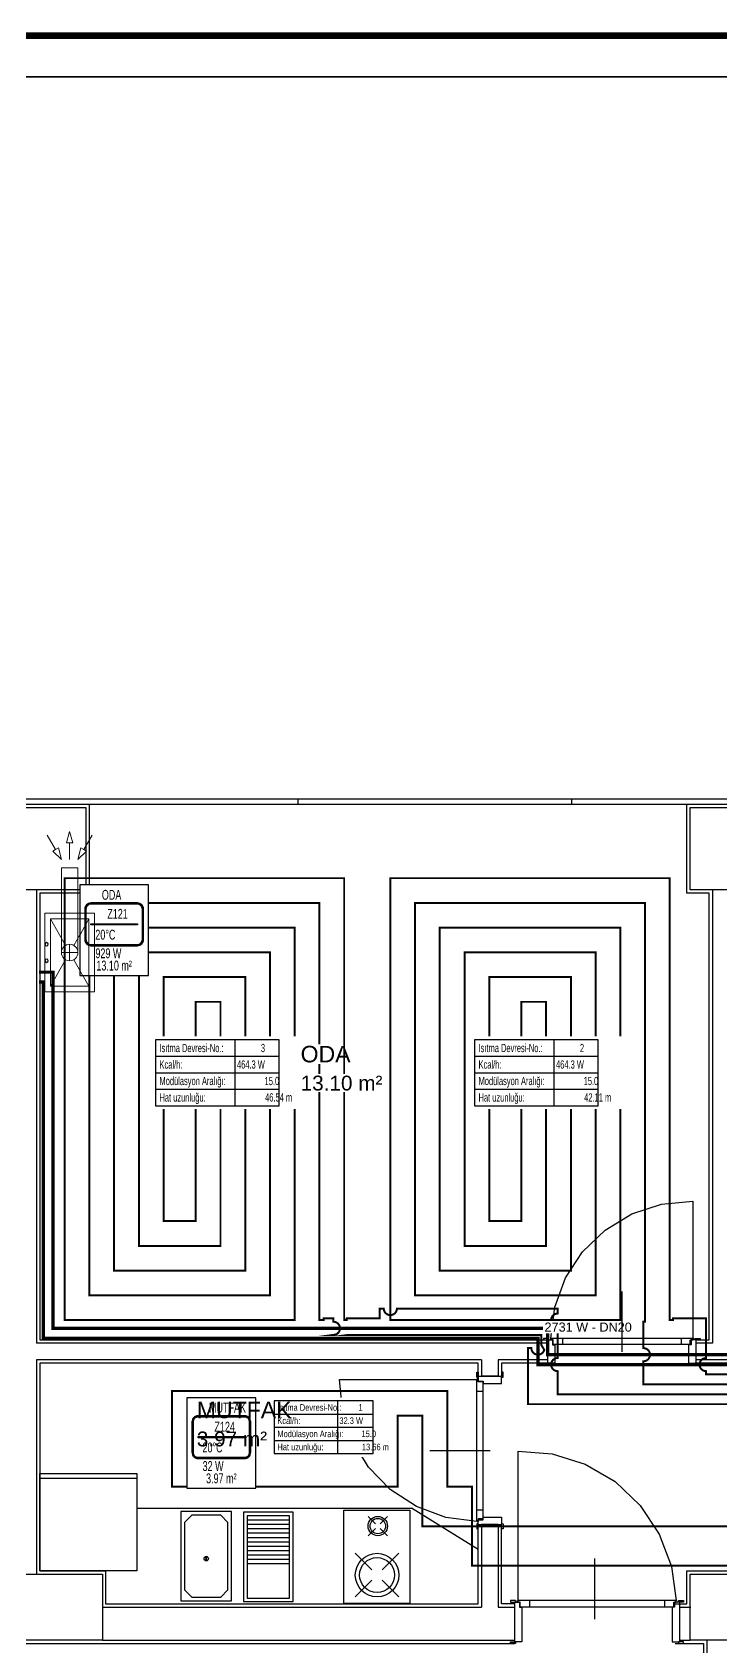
# Model space of a CAD drawing. Header units: centimetres. Extents: x -3952 to 26292, y -15092 to -10712.
# Drawn here: x 9533 to 9951, y -14077 to -13098 of the extents above; entities that cross this region are included whole.
import ezdxf
from ezdxf.enums import TextEntityAlignment as Align

# ---------------------------------------------------------------- set-up
doc = ezdxf.new("R2010")
doc.units = ezdxf.units.CM
doc.linetypes.add('ISITMA DONUS HATTI', pattern=[26, 20, -6])
for name, color, linetype in [('MD-YUK-BIRIMI', 7, 'Continuous'), ('MIMARI', 8, 'Continuous'), ('MIMARI-KOLON', 8, 'Continuous'), ('MIMARI-TEFRIS', 9, 'Continuous'), ('MIMARI-YAZI', 8, 'Continuous'), ('MTY-ISIKAYBIMAHAL', 2, 'Continuous'), ('MTY-ISITMA-DONUS-BORU', 30, 'ISITMA DONUS HATTI'), ('MTY-ISITMA-GIDIS-BORU', 10, 'Continuous'), ('MTY-PAFTA', 7, 'Continuous'), ('MTY-PEX-BORU', 1, 'Continuous'), ('MTY-RADYATÖR', 7, 'Continuous'), ('MTY-TEFRIS', 15, 'Continuous'), ('STM-ISITMA-CAP', 41, 'Continuous')]:
    doc.layers.add(name, color=color, linetype=linetype)
doc.layers.add('ROTAS-PAFTA-SINIRI', color=8, linetype='Continuous', plot=False)
doc.styles.add('MTYCAPLT', font='arial.ttf', dxfattribs={"width": 0.65, "height": 1})
doc.styles.add('ROTAS', font='arial.ttf')

# ---------------------------------------------------------------- blocks, each defined once
blk = doc.blocks.new('ROTAS_PAFTA')
blk.add_lwpolyline([(0, 0), (1, 0), (1, 1), (0, 1)], close=True)
blk = doc.blocks.new('MTY-RADYATOR MAHAL')
at = {"layer": 'MTY-ISIKAYBIMAHAL', "color": 2}
for points in [[(-35.7, 18.4), (-35.7, -18.4, 0.414214), (-28.2, -25.9), (28.2, -25.9, 0.414214), (35.7, -18.4), (35.7, 18.4, 0.414214), (28.2, 25.9), (-28.2, 25.9, 0.414214)], [(-34.2, 18.4), (-34.2, -18.4, 0.414214), (-28.2, -24.4), (28.2, -24.4, 0.414214), (34.2, -18.4), (34.2, 18.4, 0.414214), (28.2, 24.4), (-28.2, 24.4, 0.414214)]]:
    blk.add_lwpolyline(points, format="xyb", close=True, dxfattribs=at)
at = {"layer": 'MTY-ISIKAYBIMAHAL', "color": 4}
for points in [[(-35.2, 18.4), (-35.2, -18.4, 0.414214), (-28.2, -25.4), (28.2, -25.4, 0.414214), (35.2, -18.4), (35.2, 18.4, 0.414214), (28.2, 25.4), (-28.2, 25.4, 0.414214)], [(-34.7, 18.4), (-34.7, -18.4, 0.414214), (-28.2, -24.9), (28.2, -24.9, 0.414214), (34.7, -18.4), (34.7, 18.4, 0.414214), (28.2, 24.9), (-28.2, 24.9, 0.414214)]]:
    blk.add_lwpolyline(points, format="xyb", close=True, dxfattribs=at)
at = {"layer": 'MTY-ISIKAYBIMAHAL', "color": 2}
blk.add_lwpolyline([(-28.2, 0.8), (28.2, 0.8), (28.2, -0.8), (-28.2, -0.8)], close=True, dxfattribs=at)
at = {"layer": 'MTY-ISIKAYBIMAHAL', "color": 1, "style": 'MTYCAPLT', "width": 0.65}
for tag, p in [('MAHAL_001', (-14.9, 29.8)), ('NO_001', (-8.3, 6.7))]:
    blk.add_attdef(tag, p, '', height=12, rotation=360, dxfattribs=at)
at = {"layer": 'MTY-ISIKAYBIMAHAL', "color": 4, "style": 'MTYCAPLT', "width": 0.65}
for tag, p in [('DERECE_001', (-22.8, -18.5)), ('ISIKAYBI_001', (-22.7, -41.1))]:
    blk.add_attdef(tag, p, '', height=12, rotation=360, dxfattribs=at)
blk.add_attdef('ALAN', text='', height=12, rotation=360, dxfattribs=at).set_placement((0, -50), align=Align.MIDDLE_CENTER)
blk = doc.blocks.new('MTY-ETIKET')
at = {"layer": 'MTY-RADYATÖR'}
for p, q in [((2.69, 0), (2.69, 8)), ((-7, 6), (8, 6)), ((-7, 4), (8, 4)), ((-7, 2), (8, 2))]:
    blk.add_line(p, q, dxfattribs=at)
blk.add_lwpolyline([(8, 0), (8, 8), (-7, 8), (-7, 0)], close=True, dxfattribs=at)
at = {"layer": 'MTY-RADYATÖR', "style": 'MTYCAPLT', "width": 0.65}
for s, p in [('Isıtma Devresi-No.:', (-6.5, 7)), ('Kcal/h:', (-6.5, 5)), ('Modülasyon Aralığı:', (-6.5, 3)), ('Hat uzunluğu:', (-6.5, 1))]:
    blk.add_text(s, height=1, rotation=360, dxfattribs=at).set_placement(p, align=Align.MIDDLE_LEFT)
for tag, p in [('NO1_001', (5.8, 6.5)), ('AR_001', (6.25, 2.5)), ('UZ_001', (6.31, 0.51))]:
    blk.add_attdef(tag, p, '', height=1, rotation=360, dxfattribs=at)
at = {"layer": 'MTY-RADYATÖR', "color": 2, "style": 'MTYCAPLT', "width": 0.65}
for tag, p in [('BORU_001', (-7.07, 4.59)), ('YER_001', (2.9, 4.5))]:
    blk.add_attdef(tag, p, '', height=1, dxfattribs=at)
blk = doc.blocks.new('KOMBI1')
at = {"layer": 'MTY-TEFRIS', "color": 1, "lineweight": 20, "ltscale": 40}
for p, q in [((19.54, 17.48), (3.41, 26.62)), ((23.89, 20.02), (23.89, 10.02)), ((44.36, 26.62), (28.24, 17.48)), ((19.54, 12.55), (3.41, 3.41)), ((18.89, 15.02), (28.89, 15.02)), ((44.36, 3.41), (28.24, 12.55))]:
    blk.add_line(p, q, dxfattribs=at)
at = {"layer": 'MTY-TEFRIS', "color": 7, "lineweight": 20, "ltscale": 40}
for p, q in [((23.89, 20.02), (75.34, 20.02)), ((75.34, 20.02), (75.34, 10.02)), ((85.36, 25.29), (80.34, 20.02)), ((87.39, 21.84), (80.34, 20.02)), ((86.37, 23.56), (85.36, 25.29)), ((94.99, 28.63), (86.37, 23.56)), ((86.37, 23.56), (87.39, 21.84)), ((23.89, 10.02), (75.34, 10.02)), ((80.34, 15.02), (90.34, 15.02)), ((87.39, 8.19), (80.34, 10.02)), ((85.36, 4.74), (80.34, 10.02)), ((90.34, 15.02), (90.34, 17.02)), ((90.34, 17.02), (97.34, 15.02)), ((90.34, 15.02), (90.34, 13.02)), ((90.34, 13.02), (97.34, 15.02)), ((86.37, 6.47), (85.36, 4.74)), ((86.37, 6.47), (87.39, 8.19)), ((94.99, 1.4), (86.37, 6.47))]:
    blk.add_line(p, q, dxfattribs=at)
blk.add_lwpolyline([(0, 0), (47.77, 0), (47.77, 30.03), (0, 30.03)], close=True, dxfattribs=at)
at = {"layer": 'MTY-TEFRIS', "color": 1, "lineweight": 20, "ltscale": 40}
blk.add_lwpolyline([(3.41, 3.41), (44.36, 3.41), (44.36, 26.62), (3.41, 26.62)], close=True, dxfattribs=at)
at = {"layer": 'MTY-TEFRIS', "color": 7, "lineweight": 20, "ltscale": 40}
blk.add_circle((23.89, 15.02), 5, dxfattribs=at)
at = {"layer": 'MTY-TEFRIS', "color": 3, "ltscale": 10}
blk.add_circle((18.89, 1), 1, dxfattribs=at)
at = {"layer": 'MTY-TEFRIS', "color": 1, "ltscale": 10}
blk.add_circle((28.89, 1), 1, dxfattribs=at)
at = {"layer": 'MD-YUK-BIRIMI', "color": 3, "style": 'MTYCAPLT', "width": 0.65}
for tag, p in [('SOCP_001', (17.6, -0.5)), ('SO_001', (18.23, 0.5))]:
    blk.add_attdef(tag, p, '', height=1, dxfattribs=at)
at = {"layer": 'MD-YUK-BIRIMI', "color": 1, "style": 'MTYCAPLT', "width": 0.65}
for tag, p in [('SCCP_001', (27.63, -0.5)), ('SC_001', (28.25, 0.5))]:
    blk.add_attdef(tag, p, '', height=1, dxfattribs=at)

msp = doc.modelspace()

# ---------------------------------------------------------------- linework, layer by layer
at = {"layer": 'MIMARI'}
for p, q in [((9694.44, -13563.05), (9694.44, -13566.05)), ((9860.44, -13563.05), (9860.44, -13566.05)), ((9535.86, -13618.05), (9535.86, -13893.05)), ((9945.86, -13618.05), (9945.86, -13893.05)), ((9933.88, -13806.88), (9933.88, -13890.06)), ((9890.86, -13861.61), (9890.86, -13898.3)), ((9845.86, -13893.05), (9535.86, -13893.05)), ((9846.42, -13890.08), (9843.39, -13890.08)), ((9843.39, -13890.08), (9843.39, -13891.05)), ((9843.39, -13891.05), (9846.42, -13891.05)), ((9845.86, -13891.05), (9848.83, -13891.05)), ((9845.86, -13891.05), (9845.86, -13905.05)), ((9845.86, -13893.05), (9845.86, -13903.05)), ((9846.42, -13891.05), (9846.42, -13890.08)), ((9847.85, -13890.06), (9933.88, -13890.06)), ((9847.85, -13891.05), (9847.85, -13890.06)), ((9849.34, -13891), (9847.85, -13891)), ((9848.83, -13891.05), (9848.83, -13894.02)), ((9849.34, -13893.89), (9849.34, -13891)), ((9854.92, -13890.06), (9854.92, -13893.89)), ((9926.81, -13890.06), (9926.81, -13893.89)), ((9932.38, -13891), (9933.88, -13891)), ((9932.38, -13893.89), (9932.38, -13891)), ((9932.89, -13891.05), (9932.89, -13894.02)), ((9935.86, -13891.05), (9932.89, -13891.05)), ((9933.88, -13891.05), (9933.88, -13890.06)), ((9935.3, -13890.08), (9938.34, -13890.08)), ((9935.3, -13891.05), (9935.3, -13890.08)), ((9938.34, -13891.05), (9935.3, -13891.05)), ((9935.86, -13891.05), (9935.86, -13905.05)), ((9945.86, -13893.05), (9935.86, -13893.05)), ((9935.86, -13893.05), (9935.86, -13903.05)), ((9938.34, -13890.08), (9938.34, -13891.05)), ((9535.86, -13903.05), (9535.86, -14033.05)), ((9805.86, -13903.05), (9535.86, -13903.05)), ((9805.86, -13903.05), (9805.86, -13913.05)), ((9845.86, -13903.05), (9815.86, -13903.05)), ((9815.86, -13903.05), (9815.86, -13913.05)), ((9848.83, -13894.02), (9850.32, -13894.02)), ((9932.38, -13893.89), (9849.34, -13893.89)), ((9850.32, -13894.02), (9850.32, -13905.05)), ((9932.89, -13894.02), (9931.41, -13894.02)), ((9931.41, -13894.02), (9931.41, -13905.05)), ((9965.86, -13903.05), (9935.86, -13903.05)), ((9802.89, -13913.61), (9802.89, -13910.58)), ((9802.89, -13910.58), (9803.86, -13910.58)), ((9803.86, -13910.58), (9803.86, -13913.61)), ((9819, -13910.53), (9817.86, -13910.53)), ((9817.86, -13910.53), (9817.86, -13913.61)), ((9819, -13913.61), (9819, -13910.53)), ((9843.34, -13906.19), (9843.34, -13905.05)), ((9843.34, -13905.05), (9846.42, -13905.05)), ((9846.42, -13906.19), (9843.34, -13906.19)), ((9850.32, -13905.05), (9845.86, -13905.05)), ((9846.42, -13905.05), (9846.42, -13906.19)), ((9931.41, -13905.05), (9935.86, -13905.05)), ((9935.3, -13905.05), (9935.3, -13906.19)), ((9938.39, -13905.05), (9935.3, -13905.05)), ((9935.3, -13906.19), (9938.39, -13906.19)), ((9938.39, -13906.19), (9938.39, -13905.05)), ((9719.69, -13915.04), (9802.87, -13915.04)), ((9802.87, -14001.07), (9802.87, -13915.04)), ((9803.86, -13915.04), (9802.87, -13915.04)), ((9802.87, -13922.11), (9806.7, -13922.11)), ((9803.86, -13913.61), (9802.89, -13913.61)), ((9803.81, -13916.53), (9803.81, -13915.04)), ((9806.7, -13916.53), (9803.81, -13916.53)), ((9803.86, -13913.05), (9817.86, -13913.05)), ((9803.86, -13913.05), (9803.86, -13916.02)), ((9803.86, -13916.02), (9806.83, -13916.02)), ((9815.86, -13913.05), (9805.86, -13913.05)), ((9806.7, -13916.53), (9806.7, -13999.57)), ((9806.83, -13916.02), (9806.83, -13917.51)), ((9806.83, -13917.51), (9817.86, -13917.51)), ((9817.86, -13917.51), (9817.86, -13913.05)), ((9817.86, -13913.61), (9819, -13913.61)), ((9774.42, -13958.05), (9811.11, -13958.05)), ((9827.85, -13958.54), (9827.85, -14049.09)), ((9802.87, -13994), (9806.7, -13994)), ((9803.86, -14001.07), (9802.87, -14001.07)), ((9806.7, -13999.57), (9803.81, -13999.57)), ((9803.81, -13999.57), (9803.81, -14001.07)), ((9803.86, -14003.05), (9803.86, -14000.08)), ((9803.86, -14000.08), (9806.83, -14000.08)), ((9806.83, -13998.6), (9817.86, -13998.6)), ((9806.83, -14000.08), (9806.83, -13998.6)), ((9817.86, -13998.6), (9817.86, -14003.05)), ((9802.89, -14002.49), (9802.89, -14005.53)), ((9803.86, -14002.49), (9802.89, -14002.49)), ((9802.89, -14005.53), (9803.86, -14005.53)), ((9803.86, -14005.53), (9803.86, -14002.49)), ((9803.86, -14003.05), (9817.86, -14003.05)), ((9805.86, -14003.05), (9805.86, -14053.05)), ((9815.86, -14003.05), (9805.86, -14003.05)), ((9815.86, -14003.05), (9815.86, -14053.05)), ((9817.86, -14002.49), (9819, -14002.49)), ((9817.86, -14005.58), (9817.86, -14002.49)), ((9819, -14005.58), (9817.86, -14005.58)), ((9819, -14002.49), (9819, -14005.58)), ((9874.26, -14023.61), (9874.26, -14060.31)), ((9826.42, -14049.11), (9823.39, -14049.11)), ((9823.39, -14049.11), (9823.39, -14050.08)), ((9826.42, -14050.08), (9826.42, -14049.11)), ((9923.88, -14049.09), (9827.85, -14049.09)), ((9827.85, -14050.08), (9827.85, -14049.09)), ((9834.92, -14049.09), (9834.92, -14052.92)), ((9916.81, -14049.09), (9916.81, -14052.92)), ((9923.88, -14050.08), (9923.88, -14049.09)), ((9925.3, -14049.11), (9928.34, -14049.11)), ((9925.3, -14050.08), (9925.3, -14049.11)), ((9928.34, -14049.11), (9928.34, -14050.08)), ((9575.68, -14053.05), (9805.86, -14053.05)), ((9815.86, -14053.05), (9825.86, -14053.05)), ((9823.39, -14050.08), (9826.42, -14050.08)), ((9825.86, -14050.08), (9825.86, -14074.08)), ((9825.86, -14050.08), (9828.83, -14050.08)), ((9825.86, -14053.05), (9825.86, -14073.05)), ((9829.34, -14050.03), (9827.85, -14050.03)), ((9828.83, -14050.08), (9828.83, -14053.05)), ((9828.83, -14053.05), (9830.32, -14053.05)), ((9829.34, -14052.92), (9829.34, -14050.03)), ((9829.34, -14052.92), (9922.38, -14052.92)), ((9830.32, -14053.05), (9830.32, -14074.08)), ((9921.41, -14053.05), (9921.41, -14074.08)), ((9922.89, -14053.05), (9921.41, -14053.05)), ((9922.38, -14052.92), (9922.38, -14050.03)), ((9922.38, -14050.03), (9923.88, -14050.03)), ((9925.86, -14050.08), (9922.89, -14050.08)), ((9922.89, -14050.08), (9922.89, -14053.05)), ((9928.34, -14050.08), (9925.3, -14050.08)), ((9925.86, -14050.08), (9925.86, -14074.08)), ((9925.86, -14053.05), (9932.65, -14053.05)), ((9925.86, -14053.05), (9925.86, -14073.05)), ((9575.86, -14073.05), (9825.86, -14073.05)), ((9823.34, -14075.22), (9823.34, -14074.08)), ((9823.34, -14074.08), (9826.42, -14074.08)), ((9826.42, -14075.22), (9823.34, -14075.22)), ((9830.32, -14074.08), (9825.86, -14074.08)), ((9826.42, -14074.08), (9826.42, -14075.22)), ((9921.41, -14074.08), (9925.86, -14074.08)), ((9925.3, -14074.08), (9925.3, -14075.22)), ((9928.39, -14074.08), (9925.3, -14074.08)), ((9925.3, -14075.22), (9928.39, -14075.22)), ((9925.86, -14073.05), (9932.36, -14073.05)), ((9928.39, -14075.22), (9928.39, -14074.08)), ((9942.36, -14073.05), (9942.36, -14113.05))]:
    msp.add_line(p, q, dxfattribs=at)
for points in [[(8034.44, -13566.05), (11020.86, -13566.05), (11020.86, -13563.05), (8034.44, -13563.05), (8034.44, -13566.05)], [(9205.86, -13891.05), (9513.86, -13891.05), (9513.86, -13566.05), (9567.86, -13566.05), (9567.86, -13620.05), (9537.86, -13620.05), (9537.86, -13891.05), (9845.86, -13891.05)], [(9935.86, -13891.05), (9943.86, -13891.05), (9943.86, -13620.05), (9930.36, -13620.05), (9930.36, -13566.05), (9984.36, -13566.05), (9984.36, -13620.05), (9957.86, -13620.05), (9957.86, -13891.05), (9965.86, -13891.05)], [(9847.85, -13890.06), (9850.26, -13871.26), (9856.8, -13853.47), (9867.14, -13837.58), (9880.77, -13824.4), (9897, -13814.6), (9915, -13808.66), (9933.88, -13806.88)], [(9934.8, -13890.47), (9934.2, -13890.47), (9934.8, -13890.47)], [(9803.86, -13913.05), (9803.86, -13905.05), (9537.86, -13905.05), (9537.86, -14031.05), (9577.86, -14031.05), (9577.86, -14051.05), (9803.86, -14051.05), (9803.86, -14003.05)], [(9845.86, -13905.05), (9817.86, -13905.05), (9817.86, -13913.05)], [(9965.86, -13905.05), (9935.86, -13905.05)], [(9802.87, -14001.07), (9784.07, -13998.66), (9766.27, -13992.12), (9750.39, -13981.77), (9737.21, -13968.14), (9727.41, -13951.92), (9721.47, -13933.91), (9719.69, -13915.04)], [(9803.28, -13914.12), (9803.28, -13914.72), (9803.28, -13914.12)], [(9827.85, -13958.54), (9848.72, -13960.16), (9868.7, -13966.42), (9886.77, -13977), (9902, -13991.36), (9913.62, -14008.77), (9921.04, -14028.35), (9923.88, -14049.09)], [(9825.86, -14051.05), (9817.86, -14051.05), (9817.86, -14003.05)], [(9923.39, -14051.05), (9930.36, -14051.05), (9930.36, -14031.05), (10009.36, -14031.05), (10009.36, -14051.05), (10423.86, -14051.05), (10423.86, -14003.05)], [(9826.92, -14049.5), (9827.53, -14049.5), (9826.92, -14049.5)], [(9225.86, -14075.05), (9825.86, -14075.05)], [(9923.34, -14075.05), (9940.36, -14075.05), (9940.36, -14113.05)]]:
    msp.add_lwpolyline(points, dxfattribs=at)
at = {"layer": 'MIMARI-KOLON'}
for points in [[(9515.86, -13568.05), (9565.86, -13568.05), (9565.86, -13618.05), (9515.86, -13618.05), (9515.86, -13568.05)], [(9932.36, -13568.05), (9982.36, -13568.05), (9982.36, -13618.05), (9932.36, -13618.05), (9932.36, -13568.05)], [(9515.86, -14033.05), (9575.86, -14033.05), (9575.86, -14073.05), (9515.86, -14073.05), (9515.86, -14033.05)], [(9932.36, -14033.05), (10007.36, -14033.05), (10007.36, -14073.05), (9932.36, -14073.05), (9932.36, -14033.05)]]:
    msp.add_lwpolyline(points, dxfattribs=at)
at = {"layer": 'MIMARI-TEFRIS'}
for p, q in [((9537.86, -14031.05), (9537.86, -13972.05)), ((9537.86, -14031.05), (9537.86, -13972.05)), ((9537.86, -13972.05), (9596.86, -13972.05)), ((9596.86, -13975.12), (9537.86, -13975.12)), ((9596.86, -13972.05), (9596.86, -14031.05)), ((9596.86, -13993.05), (9763.28, -13993.05)), ((9623.43, -13995.1), (9623.43, -14049.3)), ((9654.23, -13995.1), (9623.43, -13995.1)), ((9654.23, -14049.3), (9654.23, -13995.1)), ((9691.61, -13995.57), (9661.43, -13995.57)), ((9661.43, -13995.57), (9661.43, -14049.77)), ((9689.41, -13997.77), (9663.63, -13997.77)), ((9663.63, -13997.77), (9663.63, -14047.57)), ((9689.41, -14000.41), (9663.63, -14000.41)), ((9689.41, -14047.57), (9689.41, -13997.77)), ((9691.61, -14049.77), (9691.61, -13995.57)), ((9741.51, -14002.55), (9737.03, -13998.07)), ((9744.27, -14002.55), (9748.74, -13998.07)), ((9803.86, -14018.05), (9763.28, -13993.05)), ((9689.41, -14003.05), (9663.63, -14003.05)), ((9689.41, -14005.69), (9663.63, -14005.69)), ((9689.41, -14008.33), (9663.63, -14008.33)), ((9737.03, -14009.78), (9741.51, -14005.31)), ((9748.74, -14009.78), (9744.27, -14005.31)), ((9689.41, -14010.97), (9663.63, -14010.97)), ((9689.41, -14013.61), (9663.63, -14013.61)), ((9689.41, -14016.25), (9663.63, -14016.25)), ((9689.41, -14018.89), (9663.63, -14018.89)), ((9739.33, -14030.52), (9729.25, -14020.44)), ((9745.56, -14030.52), (9755.65, -14020.44)), ((9639.46, -14022.53), (9638.2, -14024.86)), ((9639.46, -14024.86), (9638.2, -14022.53)), ((9689.41, -14021.53), (9663.63, -14021.53)), ((9689.41, -14024.17), (9663.63, -14024.17)), ((9689.41, -14026.81), (9663.63, -14026.81)), ((9596.86, -14031.05), (9537.86, -14031.05)), ((9729.25, -14046.84), (9739.33, -14036.75)), ((9755.65, -14046.84), (9745.56, -14036.75)), ((9623.43, -14049.3), (9654.23, -14049.3)), ((9661.43, -14049.77), (9691.61, -14049.77)), ((9663.63, -14047.57), (9689.41, -14047.57))]:
    msp.add_line(p, q, dxfattribs=at)
for points in [[(9625.63, -14001.7), (9625.63, -14042.7), (9630.03, -14047.1), (9647.63, -14047.1), (9652.03, -14042.7), (9652.03, -14001.7), (9647.63, -13997.3), (9630.03, -13997.3), (9625.63, -14001.7)], [(9762.28, -13994.36), (9762.28, -14050.89), (9722.23, -14050.89), (9722.23, -13994.36), (9762.28, -13994.36)]]:
    msp.add_lwpolyline(points, dxfattribs=at)
for centre, radius in [((9742.89, -14003.93), 5.86), ((9742.89, -14003.93), 4.68), ((9742.45, -14033.64), 13.2), ((9638.83, -14023.7), 1.32), ((9742.45, -14033.64), 10.56)]:
    msp.add_circle(centre, radius, dxfattribs=at)
at = {"layer": 'MTY-ISITMA-DONUS-BORU', "const_width": 2}
msp.add_lwpolyline([(9537.48, -13668), (9546, -13668), (9546, -13884), (9846, -13884), (9846, -13900), (10220, -13900), (10220, -14029)], dxfattribs=at)
at = {"layer": 'MTY-ISITMA-GIDIS-BORU', "const_width": 2}
msp.add_lwpolyline([(9537.48, -13674), (9540, -13674), (9540, -13890), (9840, -13890), (9840, -13906), (10132, -13906), (10132, -14029)], dxfattribs=at)
at = {"layer": 'MTY-PAFTA'}
for points, const_width in [([(7600, -15050), (11400, -15050), (11400, -13100), (7600, -13100)], 4), ([(7625, -15025), (11375, -15025), (11375, -13125), (7625, -13125)], 1)]:
    msp.add_lwpolyline(points, close=True, dxfattribs=dict(at, const_width=const_width))
at = {"layer": 'MTY-PEX-BORU', "const_width": 1.2}
for points in [[(9750.45, -13875.99), (9749.46, -13875.86), (9748.5, -13875.46), (9747.67, -13874.83), (9747.04, -13874), (9746.64, -13873.04), (9746.5, -13872), (9744, -13872), (9744, -13878), (9724, -13878), (9724, -13879), (9722.5, -13879), (9722.5, -13611), (9553, -13611), (9553, -13879), (9692.5, -13879), (9692.5, -13641), (9583, -13641), (9583, -13849), (9662.5, -13849), (9662.5, -13671), (9613, -13671), (9613, -13819), (9632.5, -13819), (9632.5, -13686), (9647.5, -13686), (9647.5, -13834), (9598, -13834), (9598, -13656), (9677.5, -13656), (9677.5, -13864), (9568, -13864), (9568, -13626), (9707.5, -13626), (9707.5, -13879), (9710, -13879), (9710, -13878), (9716, -13878), (9716, -13880), (9717.04, -13880.14), (9718, -13880.54), (9718.83, -13881.17), (9719.46, -13882), (9719.86, -13882.96), (9720, -13884), (9719.86, -13885.04), (9719.46, -13886), (9718.83, -13886.83), (9718, -13887.46), (9717.04, -13887.86), (9716, -13888), (9842, -13888), (9842, -13894), (9843.86, -13897.04), (9843.46, -13898), (9842.83, -13898.83), (9842, -13899.46), (9841.04, -13899.86), (9840, -13900), (9838.96, -13899.86), (9838, -13899.46), (9837.17, -13898.83), (9836.54, -13898), (9836.14, -13897.04), (9836, -13896), (9834, -13896), (9834, -13930), (10128, -13930)], [(10128, -13912), (9942, -13912), (9942, -13910), (9940.96, -13909.86), (9940, -13909.46), (9939.17, -13908.83), (9938.54, -13908), (9938.14, -13907.04), (9938, -13906), (9938.14, -13904.96), (9938.54, -13904), (9939.17, -13903.17), (9940, -13902.54), (9940.96, -13902.14), (9942, -13902), (9942, -13878), (9922, -13878), (9922, -13879), (9920, -13879), (9920, -13611), (9750.5, -13611), (9750.5, -13879), (9890, -13879), (9890, -13641), (9780.5, -13641), (9780.5, -13849), (9860, -13849), (9860, -13671), (9810.5, -13671), (9810.5, -13819), (9830, -13819), (9830, -13686), (9845, -13686), (9845, -13834), (9795.5, -13834), (9795.5, -13656), (9875, -13656), (9875, -13864), (9765.5, -13864), (9765.5, -13626), (9905, -13626), (9905, -13879), (9905, -13880), (9904, -13880), (9904, -13896), (9905.04, -13896.14), (9906, -13896.54), (9906.83, -13897.17), (9907.46, -13898), (9907.86, -13898.96), (9908, -13900), (9907.86, -13901.04), (9907.46, -13902), (9906.83, -13902.83), (9906, -13903.46), (9905.04, -13903.86), (9904, -13904), (9904, -13918), (10128, -13918)], [(9848.01, -13878.95), (9848.14, -13877.96), (9848.54, -13877), (9849.17, -13876.17), (9850, -13875.54), (9850.96, -13875.14), (9852, -13875), (9852, -13872), (9754.5, -13872), (9754.36, -13873.04), (9753.96, -13874), (9753.33, -13874.83), (9752.5, -13875.46), (9751.54, -13875.86), (9750.55, -13875.99)], [(10128, -13924), (9852, -13924), (9852, -13910), (9850.96, -13909.86), (9850, -13909.46), (9849.17, -13908.83), (9848.54, -13908), (9848.14, -13907.04), (9848, -13906), (9848.14, -13904.96), (9848.54, -13904), (9849.17, -13903.17), (9850, -13902.54), (9850.96, -13902.14), (9852, -13902), (9852, -13883), (9850.96, -13882.86), (9850, -13882.46), (9849.17, -13881.83), (9848.54, -13881), (9848.14, -13880.04), (9848.01, -13879.05)], [(10018, -14028), (9800, -14028), (9800, -13980), (9785, -13980), (9785, -13922), (9618, -13922), (9618, -13980), (9755, -13980), (9755, -13937), (9770, -13937), (9770, -13980), (9770, -14004), (10128, -14004)]]:
    msp.add_lwpolyline(points, dxfattribs=at)

# ---------------------------------------------------------------- block references
at = {"layer": 'ROTAS-PAFTA-SINIRI', "xscale": 3800, "yscale": 1950}
msp.add_blockref('ROTAS_PAFTA', (7600, -15050), dxfattribs=at)

# ---------------------------------------------------------------- next in the draw order: wipeouts: each hides what was drawn before it
for points in [[(9562.14, -13670), (9603.86, -13670), (9603.86, -13615.08), (9562.14, -13615.08)], [(9606, -13751), (9698.26, -13751), (9698.26, -13707), (9606, -13707)], [(9799.5, -13751), (9891.76, -13751), (9891.76, -13707), (9799.5, -13707)], [(9889.33, -13887), (9843, -13887), (9843, -13879.5), (9889.33, -13879.5)], [(9627.14, -13981), (9668.86, -13981), (9668.86, -13926.08), (9627.14, -13926.08)], [(9678, -13962), (9752.61, -13962), (9752.61, -13926), (9678, -13926)]]:
    msp.add_wipeout(points)

# ---------------------------------------------------------------- next in the draw order: linework, layer by layer
at = {"layer": 'MTY-ISIKAYBIMAHAL'}
for points in [[(9562.14, -13670), (9603.86, -13670), (9603.86, -13615.08), (9562.14, -13615.08)], [(9627.14, -13981), (9668.86, -13981), (9668.86, -13926.08), (9627.14, -13926.08)]]:
    msp.add_lwpolyline(points, close=True, dxfattribs=at)

# ---------------------------------------------------------------- next in the draw order: block references
at = {"layer": 'MTY-TEFRIS', "yscale": -1, "rotation": 90.00000000000001}
msp.add_blockref('KOMBI1', (9541, -13680), dxfattribs=at)
at = {"layer": 'MTY-TEFRIS', "xscale": 0.5, "yscale": 0.5}
for p, values in [((9583, -13639), {'DERECE_001': '20°C', 'MAHAL_001': 'ODA', 'ISIKAYBI_001': '929 W', 'NO_001': 'Z121', 'ALAN': '13.10 m²'}), ((9648, -13950), {'DERECE_001': '20°C', 'MAHAL_001': 'MUTFAK', 'ISIKAYBI_001': '32 W', 'NO_001': 'Z124', 'ALAN': '3.97 m²'})]:
    msp.add_blockref('MTY-RADYATOR MAHAL', p, dxfattribs=at).add_auto_attribs(values)
at = {"layer": 'MTY-TEFRIS'}
ref = msp.add_blockref('MTY-ETIKET', (9836.5, -13749), dxfattribs=dict(at, xscale=5, yscale=5))
ref.add_attrib('UZ_001', '42.11 m', (9868.06, -13746.46), dxfattribs={"layer": 'MTY-RADYATÖR', "height": 5, "rotation": 359.99998, "style": 'MTYCAPLT', "width": 0.65})
ref.add_attrib('AR_001', '15.0', (9867.75, -13736.5), dxfattribs={"layer": 'MTY-RADYATÖR', "height": 5, "rotation": 359.99998, "style": 'MTYCAPLT', "width": 0.65})
ref.add_attrib('NO1_001', '2', (9865.5, -13716.5), dxfattribs={"layer": 'MTY-RADYATÖR', "height": 5, "rotation": 359.99998, "style": 'MTYCAPLT', "width": 0.65})
ref.add_attrib('YER_001', '464.3 W', (9850.99, -13726.5), dxfattribs={"layer": 'MTY-RADYATÖR', "color": 2, "height": 5, "style": 'MTYCAPLT', "width": 0.65})
ref = msp.add_blockref('MTY-ETIKET', (9708, -13960), dxfattribs=dict(at, xscale=4, yscale=4))
ref.add_attrib('UZ_001', '13.66 m', (9733.25, -13957.97), dxfattribs={"layer": 'MTY-RADYATÖR', "height": 4, "rotation": 359.99998, "style": 'MTYCAPLT', "width": 0.65})
ref.add_attrib('AR_001', '15.0', (9733, -13950), dxfattribs={"layer": 'MTY-RADYATÖR', "height": 4, "rotation": 359.99998, "style": 'MTYCAPLT', "width": 0.65})
ref.add_attrib('NO1_001', '1', (9731.2, -13934), dxfattribs={"layer": 'MTY-RADYATÖR', "height": 4, "rotation": 359.99998, "style": 'MTYCAPLT', "width": 0.65})
ref.add_attrib('YER_001', '32.3 W', (9719.59, -13942), dxfattribs={"layer": 'MTY-RADYATÖR', "color": 2, "height": 4, "style": 'MTYCAPLT', "width": 0.65})

# ---------------------------------------------------------------- next in the draw order: texts
at = {"layer": 'MIMARI-YAZI', "style": 'ROTAS'}
for s, height, p in [('MUTFAK', 10, (9633.15, -13938.52)), ('3.97 m²', 9, (9633.15, -13955.61))]:
    msp.add_text(s, height=height, dxfattribs=at).set_placement(p)
at = {"layer": 'STM-ISITMA-CAP', "style": 'ROTAS'}
msp.add_text('2731 W - DN20', height=5.5, dxfattribs=at).set_placement((9844, -13886))

# ---------------------------------------------------------------- next in the draw order: wipeouts: each hides what was drawn before it
for points in [[(9715.7, -13723.69), (9695.1, -13723.69), (9695.1, -13711.69), (9715.7, -13711.69)], [(9741.74, -13740.78), (9695.1, -13740.78), (9695.1, -13729.78), (9741.74, -13729.78)]]:
    msp.add_wipeout(points)

# ---------------------------------------------------------------- next in the draw order: block references
at = {"layer": 'MTY-TEFRIS'}
ref = msp.add_blockref('MTY-ETIKET', (9643, -13749), dxfattribs=dict(at, xscale=5, yscale=5))
ref.add_attrib('UZ_001', '46.54 m', (9674.56, -13746.46), dxfattribs={"layer": 'MTY-RADYATÖR', "height": 5, "rotation": 359.99998, "style": 'MTYCAPLT', "width": 0.65})
ref.add_attrib('AR_001', '15.0', (9674.25, -13736.5), dxfattribs={"layer": 'MTY-RADYATÖR', "height": 5, "rotation": 359.99998, "style": 'MTYCAPLT', "width": 0.65})
ref.add_attrib('NO1_001', '3', (9672, -13716.5), dxfattribs={"layer": 'MTY-RADYATÖR', "height": 5, "rotation": 359.99998, "style": 'MTYCAPLT', "width": 0.65})
ref.add_attrib('YER_001', '464.3 W', (9657.49, -13726.5), dxfattribs={"layer": 'MTY-RADYATÖR', "color": 2, "height": 5, "style": 'MTYCAPLT', "width": 0.65})

# ---------------------------------------------------------------- next in the draw order: texts
at = {"layer": 'MIMARI-YAZI', "style": 'ROTAS'}
for s, height, p in [('ODA', 10, (9696.1, -13722.69)), ('13.10 m²', 9, (9696.1, -13739.78))]:
    msp.add_text(s, height=height, dxfattribs=at).set_placement(p)

doc.saveas('drawing.dxf')
